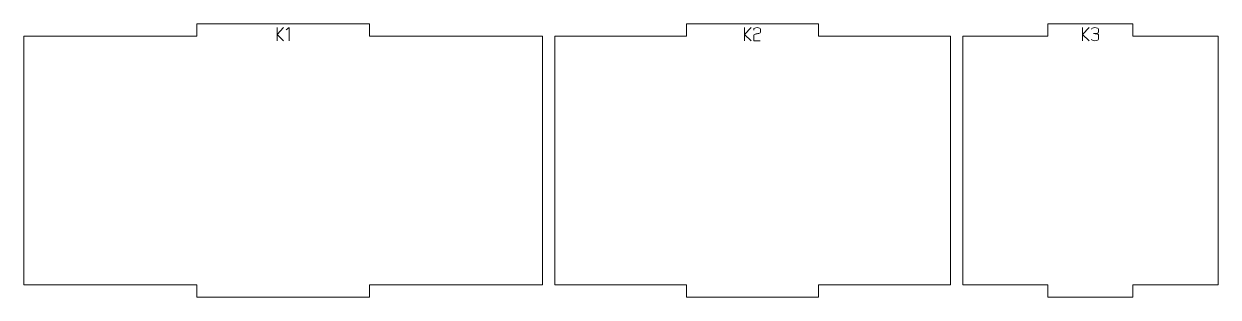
# Model space of a CAD drawing. Header units: centimetres. Extents: x -249 to 275, y -506 to 461.
# Drawn here: x -248.57 to -219.69, y -339.21 to -332.61 of the extents above; entities that cross this region are included whole.
import ezdxf

# ---------------------------------------------------------------- set-up
doc = ezdxf.new("R2010")
doc.units = ezdxf.units.CM
doc.header["$MEASUREMENT"] = 0
doc.layers.add('Capa 1', color=7, linetype='Continuous')

msp = doc.modelspace()

# ---------------------------------------------------------------- hatches: boundary and pattern name
at = {"layer": 'Capa 1', "true_color": 0x3e4095}
h = msp.add_hatch(color=175, dxfattribs=at)
edge = h.paths.add_edge_path()
edge.add_spline(control_points=[(-242.29346, -333.01508), (-242.29346, -333.01508), (-242.45214, -332.86328), (-242.45214, -332.86328), (-242.45214, -332.86328), (-242.45214, -333.01508), (-242.45214, -333.01508), (-242.45214, -333.01508), (-242.45214, -332.69864), (-242.45214, -332.69864), (-242.45214, -332.69864), (-242.45214, -332.86328), (-242.45214, -332.86328), (-242.45214, -332.86328), (-242.29346, -332.69864), (-242.29346, -332.69864), (-242.29346, -332.69864), (-242.45214, -332.86328), (-242.45214, -332.86328), (-242.45214, -332.86328), (-242.29346, -333.01508), (-242.29346, -333.01508)], knot_values=[0, 0, 0, 0, 0.14285714, 0.14285714, 0.14285714, 0.28571429, 0.28571429, 0.28571429, 0.42857143, 0.42857143, 0.42857143, 0.57142857, 0.57142857, 0.57142857, 0.71428571, 0.71428571, 0.71428571, 0.85714286, 0.85714286, 0.85714286, 1, 1, 1, 1], degree=3, periodic=1)
h = msp.add_hatch(color=175, dxfattribs=at)
edge = h.paths.add_edge_path()
edge.add_spline(control_points=[(-242.15588, -332.69818), (-242.15588, -332.69818), (-242.23201, -332.75092), (-242.23201, -332.75092), (-242.23201, -332.75092), (-242.15588, -332.69818), (-242.15588, -332.69818), (-242.15588, -332.69818), (-242.15588, -333.01508), (-242.15588, -333.01508), (-242.15588, -333.01508), (-242.15588, -332.69818), (-242.15588, -332.69818)], knot_values=[0, 0, 0, 0, 0.25, 0.25, 0.25, 0.5, 0.5, 0.5, 0.75, 0.75, 0.75, 1, 1, 1, 1], degree=3, periodic=1)
h = msp.add_hatch(color=175, dxfattribs=at)
edge = h.paths.add_edge_path()
edge.add_spline(control_points=[(-230.98415, -333.01508), (-230.98415, -333.01508), (-231.14283, -332.86328), (-231.14283, -332.86328), (-231.14283, -332.86328), (-231.14283, -333.01508), (-231.14283, -333.01508), (-231.14283, -333.01508), (-231.14283, -332.69864), (-231.14283, -332.69864), (-231.14283, -332.69864), (-231.14283, -332.86328), (-231.14283, -332.86328), (-231.14283, -332.86328), (-230.98415, -332.69864), (-230.98415, -332.69864), (-230.98415, -332.69864), (-231.14283, -332.86328), (-231.14283, -332.86328), (-231.14283, -332.86328), (-230.98415, -333.01508), (-230.98415, -333.01508)], knot_values=[0, 0, 0, 0, 0.14285714, 0.14285714, 0.14285714, 0.28571429, 0.28571429, 0.28571429, 0.42857143, 0.42857143, 0.42857143, 0.57142857, 0.57142857, 0.57142857, 0.71428571, 0.71428571, 0.71428571, 0.85714286, 0.85714286, 0.85714286, 1, 1, 1, 1], degree=3, periodic=1)
h = msp.add_hatch(color=175, dxfattribs=at)
edge = h.paths.add_edge_path()
edge.add_spline(control_points=[(-230.92316, -333.01508), (-230.92316, -333.01508), (-230.92316, -332.88254), (-230.92316, -332.88254), (-230.92224, -332.87062), (-230.91139, -332.86145), (-230.8906, -332.85503), (-230.88204, -332.85441), (-230.87386, -332.85342), (-230.86606, -332.85204), (-230.85827, -332.85067), (-230.85039, -332.84922), (-230.84244, -332.84769), (-230.82777, -332.84524), (-230.81653, -332.84325), (-230.80874, -332.84173), (-230.80094, -332.8402), (-230.79337, -332.83821), (-230.78603, -332.83576), (-230.76708, -332.82873), (-230.7576, -332.81971), (-230.7576, -332.80871), (-230.7576, -332.80871), (-230.7576, -332.73395), (-230.7576, -332.73395), (-230.7576, -332.72417), (-230.76547, -332.71584), (-230.78122, -332.70896), (-230.79696, -332.70208), (-230.81661, -332.69864), (-230.84015, -332.69864), (-230.86369, -332.69864), (-230.88334, -332.70208), (-230.89908, -332.70896), (-230.91483, -332.71584), (-230.9227, -332.72417), (-230.9227, -332.73395), (-230.9227, -332.73395), (-230.9227, -332.75642), (-230.9227, -332.75642), (-230.9227, -332.75642), (-230.9227, -332.73395), (-230.9227, -332.73395), (-230.9227, -332.72417), (-230.91483, -332.71584), (-230.89908, -332.70896), (-230.88334, -332.70208), (-230.86369, -332.69864), (-230.84015, -332.69864), (-230.81661, -332.69864), (-230.79696, -332.70208), (-230.78122, -332.70896), (-230.76547, -332.71584), (-230.7576, -332.72417), (-230.7576, -332.73395), (-230.7576, -332.73395), (-230.7576, -332.80871), (-230.7576, -332.80871), (-230.7576, -332.81971), (-230.76708, -332.82873), (-230.78603, -332.83576), (-230.79337, -332.83821), (-230.80094, -332.8402), (-230.80874, -332.84173), (-230.81653, -332.84325), (-230.82777, -332.84524), (-230.84244, -332.84769), (-230.85039, -332.84922), (-230.85827, -332.85067), (-230.86606, -332.85204), (-230.87386, -332.85342), (-230.88204, -332.85441), (-230.8906, -332.85503), (-230.91139, -332.86145), (-230.92224, -332.87062), (-230.92316, -332.88254), (-230.92316, -332.88254), (-230.92316, -333.01508), (-230.92316, -333.01508), (-230.92316, -333.01508), (-230.76631, -333.01508), (-230.76631, -333.01508), (-230.76631, -333.01508), (-230.92316, -333.01508), (-230.92316, -333.01508)], knot_values=[0, 0, 0, 0, 0.03571429, 0.03571429, 0.03571429, 0.07142857, 0.07142857, 0.07142857, 0.10714286, 0.10714286, 0.10714286, 0.14285714, 0.14285714, 0.14285714, 0.17857143, 0.17857143, 0.17857143, 0.21428571, 0.21428571, 0.21428571, 0.25, 0.25, 0.25, 0.28571429, 0.28571429, 0.28571429, 0.32142857, 0.32142857, 0.32142857, 0.35714286, 0.35714286, 0.35714286, 0.39285714, 0.39285714, 0.39285714, 0.42857143, 0.42857143, 0.42857143, 0.46428571, 0.46428571, 0.46428571, 0.5, 0.5, 0.5, 0.53571429, 0.53571429, 0.53571429, 0.57142857, 0.57142857, 0.57142857, 0.60714286, 0.60714286, 0.60714286, 0.64285714, 0.64285714, 0.64285714, 0.67857143, 0.67857143, 0.67857143, 0.71428571, 0.71428571, 0.71428571, 0.75, 0.75, 0.75, 0.78571429, 0.78571429, 0.78571429, 0.82142857, 0.82142857, 0.82142857, 0.85714286, 0.85714286, 0.85714286, 0.89285714, 0.89285714, 0.89285714, 0.92857143, 0.92857143, 0.92857143, 0.96428571, 0.96428571, 0.96428571, 1, 1, 1, 1], degree=3, periodic=1)
h = msp.add_hatch(color=175, dxfattribs=at)
edge = h.paths.add_edge_path()
edge.add_spline(control_points=[(-222.81284, -333.01508), (-222.81284, -333.01508), (-222.97152, -332.86328), (-222.97152, -332.86328), (-222.97152, -332.86328), (-222.97152, -333.01508), (-222.97152, -333.01508), (-222.97152, -333.01508), (-222.97152, -332.69864), (-222.97152, -332.69864), (-222.97152, -332.69864), (-222.97152, -332.86328), (-222.97152, -332.86328), (-222.97152, -332.86328), (-222.81284, -332.69864), (-222.81284, -332.69864), (-222.81284, -332.69864), (-222.97152, -332.86328), (-222.97152, -332.86328), (-222.97152, -332.86328), (-222.81284, -333.01508), (-222.81284, -333.01508)], knot_values=[0, 0, 0, 0, 0.14285714, 0.14285714, 0.14285714, 0.28571429, 0.28571429, 0.28571429, 0.42857143, 0.42857143, 0.42857143, 0.57142857, 0.57142857, 0.57142857, 0.71428571, 0.71428571, 0.71428571, 0.85714286, 0.85714286, 0.85714286, 1, 1, 1, 1], degree=3, periodic=1)
h = msp.add_hatch(color=175, dxfattribs=at)
edge = h.paths.add_edge_path()
edge.add_spline(control_points=[(-222.66884, -333.01508), (-222.69238, -333.01508), (-222.71203, -333.01164), (-222.72777, -333.00476), (-222.74352, -332.99788), (-222.75139, -332.98955), (-222.75139, -332.97977), (-222.75139, -332.98955), (-222.74352, -332.99788), (-222.72777, -333.00476), (-222.71203, -333.01164), (-222.69238, -333.01508), (-222.66884, -333.01508), (-222.6453, -333.01508), (-222.62565, -333.01164), (-222.60991, -333.00476), (-222.59416, -332.99788), (-222.58629, -332.98955), (-222.58629, -332.97977), (-222.58629, -332.97977), (-222.58629, -332.87658), (-222.58629, -332.87658), (-222.58629, -332.86832), (-222.59195, -332.86114), (-222.60326, -332.85503), (-222.61457, -332.84891), (-222.64774, -332.84478), (-222.70278, -332.84264), (-222.64805, -332.83928), (-222.61518, -332.8353), (-222.60418, -332.83072), (-222.59317, -332.82613), (-222.58721, -332.81864), (-222.58629, -332.80825), (-222.58629, -332.80825), (-222.58629, -332.73395), (-222.58629, -332.73395), (-222.58629, -332.72417), (-222.59416, -332.71584), (-222.60991, -332.70896), (-222.62565, -332.70208), (-222.6453, -332.69864), (-222.66884, -332.69864), (-222.69238, -332.69864), (-222.71203, -332.70208), (-222.72777, -332.70896), (-222.74352, -332.71584), (-222.75139, -332.72417), (-222.75139, -332.73395), (-222.75139, -332.72417), (-222.74352, -332.71584), (-222.72777, -332.70896), (-222.71203, -332.70208), (-222.69238, -332.69864), (-222.66884, -332.69864), (-222.6453, -332.69864), (-222.62565, -332.70208), (-222.60991, -332.70896), (-222.59416, -332.71584), (-222.58629, -332.72417), (-222.58629, -332.73395), (-222.58629, -332.73395), (-222.58629, -332.80825), (-222.58629, -332.80825), (-222.58721, -332.81864), (-222.59317, -332.82613), (-222.60418, -332.83072), (-222.61518, -332.8353), (-222.64805, -332.83928), (-222.70278, -332.84264), (-222.64774, -332.84478), (-222.61457, -332.84891), (-222.60326, -332.85503), (-222.59195, -332.86114), (-222.58629, -332.86832), (-222.58629, -332.87658), (-222.58629, -332.87658), (-222.58629, -332.97977), (-222.58629, -332.97977), (-222.58629, -332.98955), (-222.59416, -332.99788), (-222.60991, -333.00476), (-222.62565, -333.01164), (-222.6453, -333.01508), (-222.66884, -333.01508)], knot_values=[0, 0, 0, 0, 0.03571429, 0.03571429, 0.03571429, 0.07142857, 0.07142857, 0.07142857, 0.10714286, 0.10714286, 0.10714286, 0.14285714, 0.14285714, 0.14285714, 0.17857143, 0.17857143, 0.17857143, 0.21428571, 0.21428571, 0.21428571, 0.25, 0.25, 0.25, 0.28571429, 0.28571429, 0.28571429, 0.32142857, 0.32142857, 0.32142857, 0.35714286, 0.35714286, 0.35714286, 0.39285714, 0.39285714, 0.39285714, 0.42857143, 0.42857143, 0.42857143, 0.46428571, 0.46428571, 0.46428571, 0.5, 0.5, 0.5, 0.53571429, 0.53571429, 0.53571429, 0.57142857, 0.57142857, 0.57142857, 0.60714286, 0.60714286, 0.60714286, 0.64285714, 0.64285714, 0.64285714, 0.67857143, 0.67857143, 0.67857143, 0.71428571, 0.71428571, 0.71428571, 0.75, 0.75, 0.75, 0.78571429, 0.78571429, 0.78571429, 0.82142857, 0.82142857, 0.82142857, 0.85714286, 0.85714286, 0.85714286, 0.89285714, 0.89285714, 0.89285714, 0.92857143, 0.92857143, 0.92857143, 0.96428571, 0.96428571, 0.96428571, 1, 1, 1, 1], degree=3, periodic=1)

# ---------------------------------------------------------------- linework, layer by layer
at = {"layer": 'Capa 1', "color": 240, "lineweight": 9}
for points in [[(-248.5745, -332.90868), (-248.5745, -332.90868), (-248.5745, -338.90868), (-248.5745, -338.90868), (-248.5745, -338.90868), (-244.39417, -338.90868), (-244.39417, -338.90868), (-244.39417, -338.90868), (-244.39417, -339.20868), (-244.39417, -339.20868), (-244.39417, -339.20868), (-240.21384, -339.20868), (-240.21384, -339.20868), (-240.21384, -339.20868), (-240.21384, -338.90868), (-240.21384, -338.90868), (-240.21384, -338.90868), (-236.03351, -338.90868), (-236.03351, -338.90868), (-236.03351, -338.90868), (-236.03351, -332.90868), (-236.03351, -332.90868), (-236.03351, -332.90868), (-240.21384, -332.90868), (-240.21384, -332.90868), (-240.21384, -332.90868), (-240.21384, -332.60868), (-240.21384, -332.60868), (-240.21384, -332.60868), (-244.39417, -332.60868), (-244.39417, -332.60868), (-244.39417, -332.60868), (-244.39417, -332.90868), (-244.39417, -332.90868), (-244.39417, -332.90868), (-248.5745, -332.90868), (-248.5745, -332.90868)], [(-235.73351, -332.90868), (-235.73351, -332.90868), (-235.73351, -338.90868), (-235.73351, -338.90868), (-235.73351, -338.90868), (-232.54465, -338.90868), (-232.54465, -338.90868), (-232.54465, -338.90868), (-232.54465, -339.20868), (-232.54465, -339.20868), (-232.54465, -339.20868), (-229.35579, -339.20868), (-229.35579, -339.20868), (-229.35579, -339.20868), (-229.35579, -338.90868), (-229.35579, -338.90868), (-229.35579, -338.90868), (-226.16693, -338.90868), (-226.16693, -338.90868), (-226.16693, -338.90868), (-226.16693, -332.90868), (-226.16693, -332.90868), (-226.16693, -332.90868), (-229.35579, -332.90868), (-229.35579, -332.90868), (-229.35579, -332.90868), (-229.35579, -332.60868), (-229.35579, -332.60868), (-229.35579, -332.60868), (-232.54465, -332.60868), (-232.54465, -332.60868), (-232.54465, -332.60868), (-232.54465, -332.90868), (-232.54465, -332.90868), (-232.54465, -332.90868), (-235.73351, -332.90868), (-235.73351, -332.90868)], [(-225.86693, -332.90868), (-225.86693, -332.90868), (-225.86693, -338.90868), (-225.86693, -338.90868), (-225.86693, -338.90868), (-223.80825, -338.90868), (-223.80825, -338.90868), (-223.80825, -338.90868), (-223.80825, -339.20868), (-223.80825, -339.20868), (-223.80825, -339.20868), (-221.74957, -339.20868), (-221.74957, -339.20868), (-221.74957, -339.20868), (-221.74957, -338.90868), (-221.74957, -338.90868), (-221.74957, -338.90868), (-219.69089, -338.90868), (-219.69089, -338.90868), (-219.69089, -338.90868), (-219.69089, -332.90868), (-219.69089, -332.90868), (-219.69089, -332.90868), (-221.74957, -332.90868), (-221.74957, -332.90868), (-221.74957, -332.90868), (-221.74957, -332.60868), (-221.74957, -332.60868), (-221.74957, -332.60868), (-223.80825, -332.60868), (-223.80825, -332.60868), (-223.80825, -332.60868), (-223.80825, -332.90868), (-223.80825, -332.90868), (-223.80825, -332.90868), (-225.86693, -332.90868), (-225.86693, -332.90868)]]:
    msp.add_open_spline(points, degree=3, knots=[0, 0, 0, 0, 0.08333333, 0.08333333, 0.08333333, 0.16666667, 0.16666667, 0.16666667, 0.25, 0.25, 0.25, 0.33333333, 0.33333333, 0.33333333, 0.41666667, 0.41666667, 0.41666667, 0.5, 0.5, 0.5, 0.58333333, 0.58333333, 0.58333333, 0.66666667, 0.66666667, 0.66666667, 0.75, 0.75, 0.75, 0.83333333, 0.83333333, 0.83333333, 0.91666667, 0.91666667, 0.91666667, 1, 1, 1, 1], dxfattribs=at)
at = {"layer": 'Capa 1', "color": 114, "lineweight": 9}
for points, knots in [([(-242.29346, -333.01508), (-242.29346, -333.01508), (-242.45214, -332.86328), (-242.45214, -332.86328), (-242.45214, -332.86328), (-242.45214, -333.01508), (-242.45214, -333.01508), (-242.45214, -333.01508), (-242.45214, -332.69864), (-242.45214, -332.69864), (-242.45214, -332.69864), (-242.45214, -332.86328), (-242.45214, -332.86328), (-242.45214, -332.86328), (-242.29346, -332.69864), (-242.29346, -332.69864), (-242.29346, -332.69864), (-242.45214, -332.86328), (-242.45214, -332.86328), (-242.45214, -332.86328), (-242.29346, -333.01508), (-242.29346, -333.01508)], [0, 0, 0, 0, 0.14285714, 0.14285714, 0.14285714, 0.28571429, 0.28571429, 0.28571429, 0.42857143, 0.42857143, 0.42857143, 0.57142857, 0.57142857, 0.57142857, 0.71428571, 0.71428571, 0.71428571, 0.85714286, 0.85714286, 0.85714286, 1, 1, 1, 1]), ([(-242.15588, -332.69818), (-242.15588, -332.69818), (-242.23201, -332.75092), (-242.23201, -332.75092), (-242.23201, -332.75092), (-242.15588, -332.69818), (-242.15588, -332.69818), (-242.15588, -332.69818), (-242.15588, -333.01508), (-242.15588, -333.01508), (-242.15588, -333.01508), (-242.15588, -332.69818), (-242.15588, -332.69818)], [0, 0, 0, 0, 0.25, 0.25, 0.25, 0.5, 0.5, 0.5, 0.75, 0.75, 0.75, 1, 1, 1, 1]), ([(-230.98415, -333.01508), (-230.98415, -333.01508), (-231.14283, -332.86328), (-231.14283, -332.86328), (-231.14283, -332.86328), (-231.14283, -333.01508), (-231.14283, -333.01508), (-231.14283, -333.01508), (-231.14283, -332.69864), (-231.14283, -332.69864), (-231.14283, -332.69864), (-231.14283, -332.86328), (-231.14283, -332.86328), (-231.14283, -332.86328), (-230.98415, -332.69864), (-230.98415, -332.69864), (-230.98415, -332.69864), (-231.14283, -332.86328), (-231.14283, -332.86328), (-231.14283, -332.86328), (-230.98415, -333.01508), (-230.98415, -333.01508)], [0, 0, 0, 0, 0.14285714, 0.14285714, 0.14285714, 0.28571429, 0.28571429, 0.28571429, 0.42857143, 0.42857143, 0.42857143, 0.57142857, 0.57142857, 0.57142857, 0.71428571, 0.71428571, 0.71428571, 0.85714286, 0.85714286, 0.85714286, 1, 1, 1, 1]), ([(-230.92316, -333.01508), (-230.92316, -333.01508), (-230.92316, -332.88254), (-230.92316, -332.88254), (-230.92224, -332.87062), (-230.91139, -332.86145), (-230.8906, -332.85503), (-230.88204, -332.85441), (-230.87386, -332.85342), (-230.86606, -332.85204), (-230.85827, -332.85067), (-230.85039, -332.84922), (-230.84244, -332.84769), (-230.82777, -332.84524), (-230.81653, -332.84325), (-230.80874, -332.84173), (-230.80094, -332.8402), (-230.79337, -332.83821), (-230.78603, -332.83576), (-230.76708, -332.82873), (-230.7576, -332.81971), (-230.7576, -332.80871), (-230.7576, -332.80871), (-230.7576, -332.73395), (-230.7576, -332.73395), (-230.7576, -332.72417), (-230.76547, -332.71584), (-230.78122, -332.70896), (-230.79696, -332.70208), (-230.81661, -332.69864), (-230.84015, -332.69864), (-230.86369, -332.69864), (-230.88334, -332.70208), (-230.89908, -332.70896), (-230.91483, -332.71584), (-230.9227, -332.72417), (-230.9227, -332.73395), (-230.9227, -332.73395), (-230.9227, -332.75642), (-230.9227, -332.75642), (-230.9227, -332.75642), (-230.9227, -332.73395), (-230.9227, -332.73395), (-230.9227, -332.72417), (-230.91483, -332.71584), (-230.89908, -332.70896), (-230.88334, -332.70208), (-230.86369, -332.69864), (-230.84015, -332.69864), (-230.81661, -332.69864), (-230.79696, -332.70208), (-230.78122, -332.70896), (-230.76547, -332.71584), (-230.7576, -332.72417), (-230.7576, -332.73395), (-230.7576, -332.73395), (-230.7576, -332.80871), (-230.7576, -332.80871), (-230.7576, -332.81971), (-230.76708, -332.82873), (-230.78603, -332.83576), (-230.79337, -332.83821), (-230.80094, -332.8402), (-230.80874, -332.84173), (-230.81653, -332.84325), (-230.82777, -332.84524), (-230.84244, -332.84769), (-230.85039, -332.84922), (-230.85827, -332.85067), (-230.86606, -332.85204), (-230.87386, -332.85342), (-230.88204, -332.85441), (-230.8906, -332.85503), (-230.91139, -332.86145), (-230.92224, -332.87062), (-230.92316, -332.88254), (-230.92316, -332.88254), (-230.92316, -333.01508), (-230.92316, -333.01508), (-230.92316, -333.01508), (-230.76631, -333.01508), (-230.76631, -333.01508), (-230.76631, -333.01508), (-230.92316, -333.01508), (-230.92316, -333.01508)], [0, 0, 0, 0, 0.03571429, 0.03571429, 0.03571429, 0.07142857, 0.07142857, 0.07142857, 0.10714286, 0.10714286, 0.10714286, 0.14285714, 0.14285714, 0.14285714, 0.17857143, 0.17857143, 0.17857143, 0.21428571, 0.21428571, 0.21428571, 0.25, 0.25, 0.25, 0.28571429, 0.28571429, 0.28571429, 0.32142857, 0.32142857, 0.32142857, 0.35714286, 0.35714286, 0.35714286, 0.39285714, 0.39285714, 0.39285714, 0.42857143, 0.42857143, 0.42857143, 0.46428571, 0.46428571, 0.46428571, 0.5, 0.5, 0.5, 0.53571429, 0.53571429, 0.53571429, 0.57142857, 0.57142857, 0.57142857, 0.60714286, 0.60714286, 0.60714286, 0.64285714, 0.64285714, 0.64285714, 0.67857143, 0.67857143, 0.67857143, 0.71428571, 0.71428571, 0.71428571, 0.75, 0.75, 0.75, 0.78571429, 0.78571429, 0.78571429, 0.82142857, 0.82142857, 0.82142857, 0.85714286, 0.85714286, 0.85714286, 0.89285714, 0.89285714, 0.89285714, 0.92857143, 0.92857143, 0.92857143, 0.96428571, 0.96428571, 0.96428571, 1, 1, 1, 1]), ([(-222.81284, -333.01508), (-222.81284, -333.01508), (-222.97152, -332.86328), (-222.97152, -332.86328), (-222.97152, -332.86328), (-222.97152, -333.01508), (-222.97152, -333.01508), (-222.97152, -333.01508), (-222.97152, -332.69864), (-222.97152, -332.69864), (-222.97152, -332.69864), (-222.97152, -332.86328), (-222.97152, -332.86328), (-222.97152, -332.86328), (-222.81284, -332.69864), (-222.81284, -332.69864), (-222.81284, -332.69864), (-222.97152, -332.86328), (-222.97152, -332.86328), (-222.97152, -332.86328), (-222.81284, -333.01508), (-222.81284, -333.01508)], [0, 0, 0, 0, 0.14285714, 0.14285714, 0.14285714, 0.28571429, 0.28571429, 0.28571429, 0.42857143, 0.42857143, 0.42857143, 0.57142857, 0.57142857, 0.57142857, 0.71428571, 0.71428571, 0.71428571, 0.85714286, 0.85714286, 0.85714286, 1, 1, 1, 1]), ([(-222.66884, -333.01508), (-222.69238, -333.01508), (-222.71203, -333.01164), (-222.72777, -333.00476), (-222.74352, -332.99788), (-222.75139, -332.98955), (-222.75139, -332.97977), (-222.75139, -332.98955), (-222.74352, -332.99788), (-222.72777, -333.00476), (-222.71203, -333.01164), (-222.69238, -333.01508), (-222.66884, -333.01508), (-222.6453, -333.01508), (-222.62565, -333.01164), (-222.60991, -333.00476), (-222.59416, -332.99788), (-222.58629, -332.98955), (-222.58629, -332.97977), (-222.58629, -332.97977), (-222.58629, -332.87658), (-222.58629, -332.87658), (-222.58629, -332.86832), (-222.59195, -332.86114), (-222.60326, -332.85503), (-222.61457, -332.84891), (-222.64774, -332.84478), (-222.70278, -332.84264), (-222.64805, -332.83928), (-222.61518, -332.8353), (-222.60418, -332.83072), (-222.59317, -332.82613), (-222.58721, -332.81864), (-222.58629, -332.80825), (-222.58629, -332.80825), (-222.58629, -332.73395), (-222.58629, -332.73395), (-222.58629, -332.72417), (-222.59416, -332.71584), (-222.60991, -332.70896), (-222.62565, -332.70208), (-222.6453, -332.69864), (-222.66884, -332.69864), (-222.69238, -332.69864), (-222.71203, -332.70208), (-222.72777, -332.70896), (-222.74352, -332.71584), (-222.75139, -332.72417), (-222.75139, -332.73395), (-222.75139, -332.72417), (-222.74352, -332.71584), (-222.72777, -332.70896), (-222.71203, -332.70208), (-222.69238, -332.69864), (-222.66884, -332.69864), (-222.6453, -332.69864), (-222.62565, -332.70208), (-222.60991, -332.70896), (-222.59416, -332.71584), (-222.58629, -332.72417), (-222.58629, -332.73395), (-222.58629, -332.73395), (-222.58629, -332.80825), (-222.58629, -332.80825), (-222.58721, -332.81864), (-222.59317, -332.82613), (-222.60418, -332.83072), (-222.61518, -332.8353), (-222.64805, -332.83928), (-222.70278, -332.84264), (-222.64774, -332.84478), (-222.61457, -332.84891), (-222.60326, -332.85503), (-222.59195, -332.86114), (-222.58629, -332.86832), (-222.58629, -332.87658), (-222.58629, -332.87658), (-222.58629, -332.97977), (-222.58629, -332.97977), (-222.58629, -332.98955), (-222.59416, -332.99788), (-222.60991, -333.00476), (-222.62565, -333.01164), (-222.6453, -333.01508), (-222.66884, -333.01508)], [0, 0, 0, 0, 0.03571429, 0.03571429, 0.03571429, 0.07142857, 0.07142857, 0.07142857, 0.10714286, 0.10714286, 0.10714286, 0.14285714, 0.14285714, 0.14285714, 0.17857143, 0.17857143, 0.17857143, 0.21428571, 0.21428571, 0.21428571, 0.25, 0.25, 0.25, 0.28571429, 0.28571429, 0.28571429, 0.32142857, 0.32142857, 0.32142857, 0.35714286, 0.35714286, 0.35714286, 0.39285714, 0.39285714, 0.39285714, 0.42857143, 0.42857143, 0.42857143, 0.46428571, 0.46428571, 0.46428571, 0.5, 0.5, 0.5, 0.53571429, 0.53571429, 0.53571429, 0.57142857, 0.57142857, 0.57142857, 0.60714286, 0.60714286, 0.60714286, 0.64285714, 0.64285714, 0.64285714, 0.67857143, 0.67857143, 0.67857143, 0.71428571, 0.71428571, 0.71428571, 0.75, 0.75, 0.75, 0.78571429, 0.78571429, 0.78571429, 0.82142857, 0.82142857, 0.82142857, 0.85714286, 0.85714286, 0.85714286, 0.89285714, 0.89285714, 0.89285714, 0.92857143, 0.92857143, 0.92857143, 0.96428571, 0.96428571, 0.96428571, 1, 1, 1, 1])]:
    msp.add_open_spline(points, degree=3, knots=knots, dxfattribs=at)

doc.saveas('drawing.dxf')
